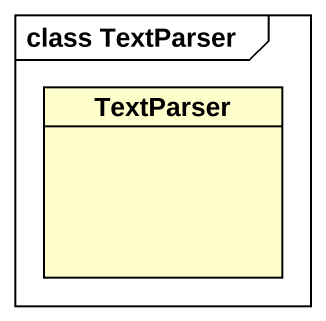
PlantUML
@startuml
mainframe class TextParser
hide circle
hide empty members
class TextParser
@enduml
